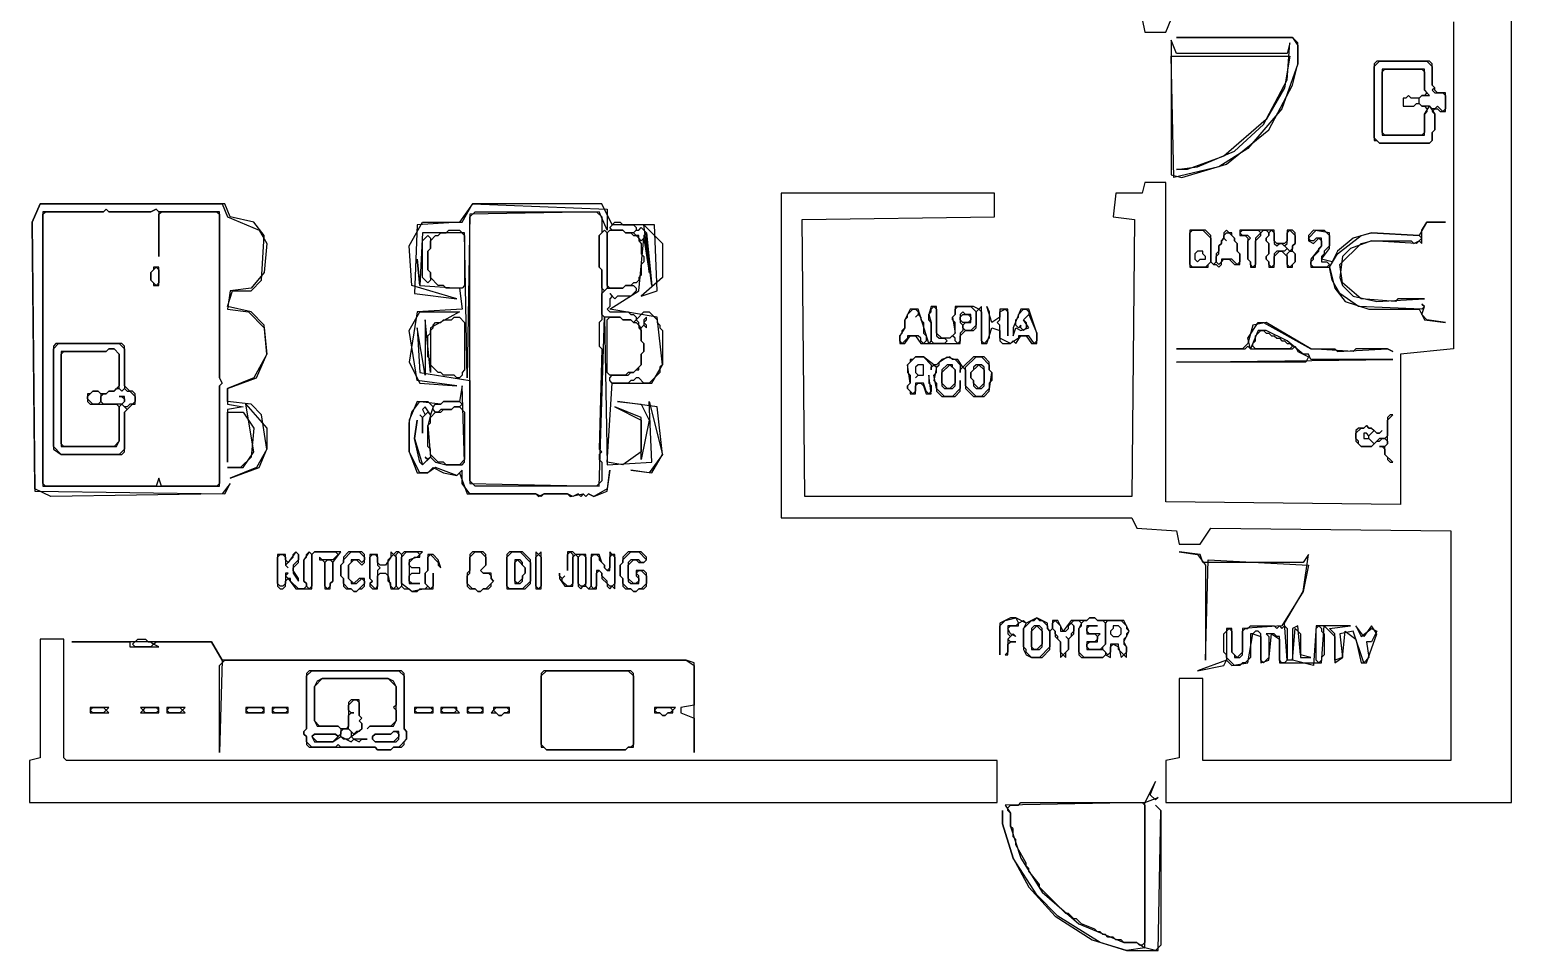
# Model space of a CAD drawing. Header units: metres. Extents: x 46 to 978, y 143 to 952.
# Drawn here: x 416 to 978, y 143 to 492 of the extents above; entities that cross this region are included whole.
import ezdxf

# ---------------------------------------------------------------- set-up
doc = ezdxf.new("R2010")
doc.units = ezdxf.units.M
doc.layers.add('A-FURN', color=2, linetype='Continuous')
doc.layers.add('A-WALL', color=1, linetype='Continuous')

msp = doc.modelspace()

# ---------------------------------------------------------------- linework, layer by layer
at = {"layer": 'A-FURN'}
for points in [[(895, 489), (851, 489), (895, 489), (897, 486), (897, 479), (891, 462), (878, 447), (867, 440), (850, 436), (849, 482), (894, 482), (892, 470), (885, 458), (869, 444), (855, 439), (851, 439), (859, 440), (873, 446), (884, 456), (893, 473), (894, 487), (893, 483), (851, 483), (849, 488), (849, 437), (853, 436), (870, 441), (886, 454), (895, 471), (897, 479), (897, 487), (895, 489)], [(927, 480), (926, 479), (926, 450), (927, 450), (928, 449), (947, 449), (948, 450), (948, 453), (949, 454), (949, 460), (948, 461), (949, 462), (950, 462), (951, 461), (953, 461), (953, 468), (950, 468), (949, 469), (949, 470), (948, 471), (948, 479), (947, 480), (927, 480)], [(928, 480), (946, 480), (948, 478), (948, 471), (949, 470), (948, 469), (949, 468), (952, 468), (953, 467), (953, 462), (952, 461), (950, 463), (949, 462), (948, 462), (947, 463), (944, 463), (943, 464), (943, 466), (944, 467), (947, 467), (945, 469), (945, 477), (929, 477), (929, 452), (945, 452), (945, 460), (947, 463), (949, 460), (949, 454), (948, 453), (948, 450), (947, 449), (928, 449), (926, 451), (926, 478), (928, 480)], [(930, 477), (944, 477), (945, 476), (945, 469), (946, 468), (945, 467), (944, 467), (943, 466), (940, 466), (939, 467), (938, 466), (937, 466), (937, 463), (941, 463), (942, 464), (943, 464), (944, 463), (945, 463), (946, 462), (946, 461), (945, 460), (945, 453), (944, 452), (930, 452), (929, 453), (929, 476), (930, 477)], [(420, 426), (489, 426), (491, 421), (503, 416), (506, 411), (505, 400), (500, 394), (492, 393), (491, 386), (499, 385), (505, 379), (506, 369), (501, 360), (491, 356), (491, 350), (497, 349), (491, 348), (491, 328), (491, 347), (497, 347), (501, 341), (500, 330), (496, 326), (491, 326), (497, 326), (501, 332), (498, 350), (506, 341), (506, 333), (502, 326), (492, 322), (503, 326), (506, 333), (504, 346), (500, 350), (491, 351), (491, 356), (502, 360), (506, 369), (505, 380), (500, 385), (491, 387), (493, 393), (500, 393), (504, 397), (505, 414), (501, 419), (492, 421), (490, 426), (420, 426), (417, 419), (418, 317), (490, 316), (492, 320), (489, 316), (424, 315), (418, 318), (417, 419), (420, 426)], [(421, 423), (421, 319), (488, 319), (488, 357), (489, 358), (488, 360), (488, 423), (465, 423), (464, 424), (462, 423), (446, 423), (445, 424), (444, 423), (421, 423)], [(422, 423), (444, 423), (445, 424), (446, 423), (462, 423), (464, 424), (465, 423), (465, 406), (465, 422), (466, 423), (487, 423), (488, 422), (488, 360), (489, 358), (488, 357), (488, 320), (487, 319), (466, 319), (465, 322), (464, 319), (422, 319), (421, 320), (421, 422), (422, 423)], [(563, 418), (562, 392), (578, 390), (561, 395), (560, 410), (565, 419), (580, 419), (584, 426), (635, 424), (635, 416), (632, 423), (583, 422), (582, 360), (581, 415), (565, 415), (564, 395), (563, 405), (564, 395), (579, 394), (580, 386), (563, 385), (560, 366), (564, 358), (578, 357), (563, 359), (560, 378), (564, 385), (579, 385), (568, 379), (568, 362), (566, 382), (566, 361), (563, 379), (564, 362), (583, 359), (583, 320), (632, 319), (634, 383), (635, 327), (652, 328), (651, 351), (656, 331), (651, 324), (644, 325), (652, 324), (656, 331), (654, 349), (639, 351), (648, 350), (651, 344), (648, 329), (648, 345), (638, 349), (648, 344), (648, 332), (641, 327), (635, 328), (637, 358), (652, 358), (656, 365), (654, 383), (636, 386), (647, 393), (649, 413), (651, 400), (650, 415), (652, 395), (649, 418), (656, 411), (656, 398), (648, 391), (654, 393), (653, 418), (637, 418), (633, 426), (584, 426), (579, 419), (563, 418)], [(585, 423), (631, 423), (633, 421), (633, 415), (632, 414), (632, 402), (633, 401), (633, 382), (632, 381), (632, 372), (633, 371), (632, 333), (633, 332), (632, 331), (632, 329), (633, 328), (633, 321), (631, 319), (585, 319), (583, 321), (583, 421), (585, 423)], [(575, 416), (579, 416), (581, 414), (581, 395), (580, 394), (574, 394), (573, 395), (571, 395), (568, 398), (568, 400), (567, 401), (567, 408), (568, 409), (568, 412), (570, 414), (571, 414), (572, 415), (574, 415), (575, 416)], [(634, 416), (635, 415), (635, 394), (634, 393), (633, 394), (633, 401), (632, 402), (632, 414), (634, 416)], [(636, 416), (641, 416), (642, 415), (644, 415), (645, 414), (646, 414), (647, 413), (647, 412), (648, 411), (648, 407), (649, 406), (649, 404), (648, 403), (648, 399), (647, 398), (647, 397), (646, 396), (645, 396), (644, 395), (642, 395), (641, 394), (636, 394), (635, 395), (635, 415), (636, 416)], [(636, 417), (638, 419), (640, 419), (641, 418), (645, 418), (646, 417), (646, 416), (645, 415), (642, 415), (641, 416), (637, 416), (636, 417)], [(648, 417), (650, 415), (649, 414), (649, 413), (648, 412), (647, 413), (647, 414), (646, 414), (645, 415), (646, 416), (647, 416), (648, 417)], [(856, 416), (856, 402), (863, 402), (863, 403), (864, 404), (865, 403), (866, 403), (867, 402), (868, 403), (868, 404), (869, 405), (871, 405), (873, 403), (875, 403), (875, 407), (874, 408), (874, 411), (873, 412), (873, 413), (872, 414), (872, 415), (871, 415), (870, 416), (869, 415), (869, 413), (868, 412), (868, 411), (867, 410), (867, 408), (866, 407), (866, 404), (865, 403), (864, 404), (864, 414), (862, 416), (856, 416)], [(857, 416), (861, 416), (864, 413), (864, 404), (862, 402), (857, 402), (856, 403), (856, 415), (857, 416)], [(875, 416), (875, 414), (877, 414), (878, 413), (878, 405), (879, 404), (879, 402), (881, 402), (881, 412), (883, 414), (883, 415), (884, 416), (885, 416), (886, 415), (886, 414), (885, 413), (885, 412), (886, 411), (886, 407), (885, 406), (885, 405), (886, 404), (886, 402), (888, 402), (888, 406), (890, 408), (891, 408), (893, 406), (893, 402), (895, 402), (895, 403), (896, 404), (896, 407), (895, 408), (895, 410), (896, 411), (896, 415), (895, 416), (893, 416), (893, 412), (892, 411), (889, 411), (888, 412), (888, 416), (875, 416)], [(876, 416), (882, 416), (883, 415), (881, 413), (881, 403), (880, 402), (879, 403), (879, 404), (878, 405), (878, 412), (879, 413), (878, 414), (876, 414), (875, 415), (876, 416)], [(887, 416), (888, 415), (888, 411), (889, 410), (890, 411), (891, 411), (893, 409), (892, 408), (889, 408), (888, 407), (888, 403), (887, 402), (886, 403), (886, 404), (885, 405), (885, 406), (886, 407), (886, 411), (885, 412), (885, 413), (886, 414), (886, 415), (887, 416)], [(894, 416), (896, 414), (896, 411), (895, 410), (895, 409), (894, 408), (892, 410), (893, 411), (893, 415), (894, 416)], [(953, 381), (946, 382), (944, 384), (945, 387), (944, 388), (945, 387), (944, 386), (920, 387), (913, 392), (910, 397), (909, 402), (912, 407), (921, 414), (925, 415), (943, 414), (944, 413), (942, 411), (925, 412), (917, 409), (914, 406), (913, 398), (914, 395), (918, 391), (927, 389), (945, 390), (935, 390), (934, 389), (921, 390), (914, 396), (913, 403), (921, 411), (925, 412), (940, 412), (941, 411), (943, 412), (944, 411), (944, 416), (946, 419), (953, 419), (946, 419), (943, 414), (925, 415), (918, 413), (912, 408), (910, 404), (906, 405), (909, 409), (909, 415), (903, 416), (901, 414), (901, 412), (903, 411), (905, 413), (906, 412), (906, 410), (902, 405), (902, 402), (909, 402), (911, 394), (915, 389), (924, 386), (943, 386), (945, 382), (953, 381)], [(904, 416), (907, 416), (909, 414), (909, 410), (907, 408), (907, 407), (906, 406), (906, 404), (908, 404), (909, 403), (908, 402), (903, 402), (902, 403), (902, 404), (903, 405), (903, 406), (905, 408), (905, 409), (906, 410), (906, 413), (904, 413), (903, 412), (902, 412), (901, 413), (904, 416)], [(567, 414), (568, 413), (568, 409), (567, 408), (567, 401), (568, 400), (568, 397), (567, 396), (565, 398), (565, 412), (567, 414)], [(870, 415), (871, 415), (873, 413), (873, 412), (874, 411), (874, 408), (875, 407), (875, 404), (874, 403), (872, 405), (868, 405), (868, 404), (867, 403), (866, 404), (866, 406), (867, 407), (867, 410), (868, 411), (868, 412), (869, 413), (870, 412), (869, 413), (869, 414), (870, 415)], [(858, 407), (858, 405), (859, 404), (860, 405), (862, 405), (862, 406), (861, 407), (861, 408), (859, 408), (858, 407)], [(895, 408), (896, 407), (896, 404), (894, 402), (893, 403), (893, 407), (894, 408), (895, 408)], [(463, 402), (463, 401), (462, 400), (462, 397), (463, 396), (463, 395), (465, 395), (465, 402), (463, 402)], [(464, 402), (465, 401), (465, 396), (464, 395), (462, 397), (462, 400), (464, 402)], [(635, 394), (641, 394), (642, 395), (645, 395), (646, 394), (646, 393), (644, 391), (639, 391), (638, 390), (636, 392), (637, 391), (636, 390), (636, 387), (635, 386), (636, 385), (643, 385), (644, 384), (645, 384), (646, 383), (646, 382), (645, 381), (644, 382), (641, 382), (640, 383), (634, 383), (633, 384), (633, 392), (635, 394)], [(577, 383), (579, 383), (581, 381), (581, 363), (580, 362), (580, 361), (579, 360), (578, 360), (577, 361), (573, 361), (572, 362), (571, 362), (568, 365), (568, 367), (567, 368), (567, 376), (568, 377), (568, 378), (569, 379), (569, 380), (570, 381), (572, 381), (573, 382), (576, 382), (577, 383)], [(636, 383), (640, 383), (641, 382), (644, 382), (645, 381), (646, 381), (647, 380), (647, 379), (648, 378), (648, 374), (649, 373), (649, 370), (648, 369), (648, 365), (645, 362), (643, 362), (642, 361), (636, 361), (635, 362), (635, 382), (636, 383)], [(651, 385), (654, 382), (654, 381), (655, 380), (655, 379), (656, 378), (656, 365), (655, 364), (655, 362), (651, 358), (649, 358), (647, 360), (646, 360), (645, 359), (644, 359), (643, 358), (637, 358), (636, 359), (636, 360), (637, 361), (643, 361), (644, 362), (645, 362), (646, 363), (647, 363), (647, 364), (648, 365), (648, 369), (649, 370), (649, 373), (648, 374), (648, 379), (649, 380), (650, 379), (650, 380), (649, 381), (650, 382), (650, 383), (649, 382), (649, 380), (648, 379), (647, 380), (647, 381), (646, 382), (649, 385), (651, 385)], [(746, 376), (746, 373), (748, 373), (750, 376), (752, 376), (754, 373), (769, 373), (769, 376), (771, 378), (774, 378), (775, 379), (775, 385), (776, 386), (777, 385), (777, 373), (779, 373), (781, 379), (784, 378), (784, 374), (785, 373), (788, 373), (789, 374), (790, 373), (792, 376), (794, 376), (796, 373), (798, 373), (798, 377), (795, 386), (792, 386), (789, 379), (789, 376), (790, 379), (792, 378), (795, 379), (793, 382), (795, 384), (798, 377), (798, 374), (797, 373), (795, 376), (791, 376), (791, 375), (788, 373), (784, 375), (784, 380), (783, 381), (784, 382), (784, 385), (786, 386), (787, 385), (787, 376), (787, 386), (784, 386), (784, 383), (781, 381), (779, 387), (780, 385), (780, 375), (778, 373), (777, 374), (777, 387), (776, 386), (774, 387), (767, 387), (767, 384), (766, 383), (767, 377), (765, 375), (762, 375), (760, 377), (760, 387), (758, 387), (757, 384), (758, 381), (758, 374), (757, 373), (753, 386), (750, 386), (748, 382), (748, 379), (746, 376)], [(751, 386), (752, 386), (753, 385), (753, 384), (752, 383), (753, 384), (754, 383), (754, 382), (755, 381), (755, 377), (756, 376), (756, 374), (755, 373), (754, 374), (754, 375), (753, 376), (749, 376), (749, 375), (747, 373), (746, 374), (746, 376), (747, 377), (747, 378), (748, 379), (748, 382), (749, 383), (749, 384), (751, 386)], [(759, 387), (760, 386), (760, 376), (761, 375), (763, 375), (764, 374), (763, 373), (759, 373), (758, 374), (758, 381), (757, 382), (757, 384), (758, 385), (758, 386), (759, 387)], [(773, 387), (775, 385), (775, 380), (773, 378), (771, 378), (770, 379), (770, 380), (771, 381), (773, 381), (773, 384), (771, 384), (770, 385), (769, 384), (769, 381), (770, 380), (770, 378), (769, 377), (769, 374), (768, 373), (767, 374), (767, 375), (766, 376), (767, 377), (767, 381), (766, 382), (766, 383), (767, 384), (767, 386), (768, 387), (773, 387)], [(769, 383), (770, 384), (772, 384), (773, 383), (773, 382), (772, 381), (770, 381), (769, 382), (769, 383)], [(794, 386), (795, 385), (795, 384), (793, 382), (794, 381), (794, 379), (793, 378), (792, 379), (792, 380), (791, 379), (790, 380), (790, 382), (791, 383), (791, 384), (793, 386), (794, 386)], [(851, 371), (877, 371), (878, 372), (879, 371), (895, 371), (896, 372), (897, 370), (901, 368), (900, 366), (851, 366), (933, 367), (902, 367), (901, 369), (899, 369), (893, 374), (885, 378), (882, 378), (879, 371), (878, 375), (882, 381), (884, 381), (902, 371), (911, 371), (912, 370), (931, 371), (933, 370), (931, 371), (919, 371), (918, 370), (902, 371), (885, 381), (880, 380), (878, 373), (876, 371), (851, 371)], [(880, 373), (881, 374), (881, 376), (883, 378), (884, 378), (885, 377), (886, 377), (887, 376), (888, 376), (889, 375), (890, 375), (891, 374), (892, 374), (893, 373), (894, 373), (895, 372), (894, 371), (881, 371), (880, 372), (880, 373)], [(426, 373), (425, 372), (425, 333), (428, 331), (451, 331), (452, 332), (452, 347), (455, 350), (456, 350), (456, 354), (455, 355), (454, 355), (452, 357), (452, 372), (451, 373), (426, 373)], [(427, 373), (450, 373), (452, 371), (452, 356), (451, 355), (450, 356), (450, 369), (448, 371), (446, 371), (445, 370), (428, 370), (428, 334), (449, 334), (450, 336), (450, 349), (451, 350), (453, 348), (452, 347), (452, 333), (450, 331), (428, 331), (425, 334), (425, 371), (427, 373)], [(448, 371), (450, 369), (450, 357), (448, 355), (446, 355), (445, 354), (443, 354), (442, 355), (440, 355), (439, 354), (438, 354), (438, 351), (439, 350), (449, 350), (450, 349), (450, 336), (448, 334), (429, 334), (428, 335), (428, 369), (429, 370), (445, 370), (446, 371), (448, 371)], [(749, 365), (749, 362), (750, 361), (750, 358), (749, 357), (749, 356), (750, 355), (750, 354), (752, 354), (752, 357), (753, 358), (754, 358), (755, 357), (756, 354), (758, 354), (757, 361), (757, 358), (758, 357), (758, 355), (757, 354), (756, 355), (755, 358), (752, 358), (752, 355), (751, 354), (749, 356), (749, 357), (750, 358), (749, 365), (752, 368), (755, 368), (758, 365), (758, 363), (758, 364), (759, 365), (760, 364), (759, 359), (760, 358), (760, 355), (762, 353), (767, 353), (769, 355), (769, 359), (769, 356), (766, 353), (763, 353), (760, 356), (759, 361), (760, 362), (760, 364), (761, 365), (761, 366), (764, 368), (767, 367), (769, 365), (769, 362), (769, 363), (770, 364), (771, 363), (771, 356), (774, 353), (778, 353), (780, 355), (781, 362), (780, 363), (780, 366), (778, 368), (774, 368), (770, 364), (768, 367), (766, 367), (765, 368), (762, 367), (760, 365), (759, 365), (755, 368), (752, 368), (751, 367), (750, 367), (750, 366), (749, 365)], [(775, 368), (777, 368), (780, 365), (780, 363), (781, 362), (781, 359), (780, 358), (780, 356), (777, 353), (775, 353), (771, 357), (771, 364), (775, 368)], [(755, 365), (753, 365), (752, 364), (752, 362), (753, 361), (752, 360), (753, 361), (755, 361), (755, 365)], [(764, 365), (762, 363), (762, 357), (763, 356), (766, 356), (767, 357), (767, 363), (766, 364), (766, 365), (764, 365)], [(765, 365), (767, 363), (767, 358), (765, 356), (764, 356), (762, 358), (762, 362), (765, 365)], [(775, 365), (774, 364), (774, 363), (773, 362), (773, 360), (774, 359), (774, 357), (775, 356), (777, 356), (778, 357), (778, 364), (777, 365), (775, 365)], [(776, 365), (778, 363), (778, 358), (776, 356), (774, 358), (774, 359), (773, 360), (773, 362), (776, 365)], [(440, 355), (442, 355), (443, 354), (443, 351), (442, 350), (440, 350), (438, 352), (438, 353), (440, 355)], [(443, 353), (444, 354), (445, 354), (446, 355), (448, 355), (449, 356), (450, 356), (451, 355), (452, 356), (453, 355), (454, 355), (456, 353), (456, 351), (455, 350), (454, 350), (453, 349), (452, 349), (451, 350), (452, 351), (452, 353), (450, 353), (451, 353), (452, 352), (452, 351), (451, 350), (444, 350), (443, 351), (443, 353)], [(560, 344), (560, 332), (563, 324), (567, 324), (569, 326), (573, 324), (578, 323), (579, 324), (582, 316), (608, 316), (609, 315), (611, 316), (620, 316), (621, 315), (626, 316), (627, 315), (628, 316), (630, 315), (635, 317), (636, 325), (635, 318), (630, 315), (628, 316), (627, 315), (626, 316), (625, 315), (624, 316), (622, 315), (620, 316), (611, 316), (610, 315), (608, 316), (583, 316), (580, 320), (580, 325), (578, 323), (570, 326), (567, 324), (564, 324), (560, 332), (560, 343), (561, 347), (564, 351), (567, 351), (569, 349), (568, 346), (566, 349), (565, 348), (566, 346), (565, 345), (564, 346), (565, 345), (565, 339), (565, 345), (567, 347), (568, 346), (567, 342), (568, 330), (567, 329), (566, 330), (567, 329), (565, 327), (564, 328), (562, 337), (563, 344), (562, 337), (565, 327), (568, 330), (570, 328), (574, 327), (580, 327), (581, 328), (580, 357), (579, 351), (573, 351), (572, 350), (563, 351), (560, 344)], [(577, 349), (579, 349), (581, 347), (581, 329), (579, 327), (574, 327), (573, 328), (571, 328), (568, 331), (568, 333), (567, 334), (567, 342), (568, 343), (568, 345), (570, 347), (572, 347), (573, 348), (576, 348), (577, 349)], [(569, 348), (569, 349), (570, 350), (572, 350), (573, 351), (579, 351), (580, 350), (579, 349), (577, 349), (576, 348), (572, 348), (571, 347), (570, 347), (569, 348)], [(919, 340), (919, 336), (921, 334), (925, 334), (927, 336), (928, 336), (929, 337), (930, 337), (931, 336), (931, 335), (930, 334), (928, 334), (929, 334), (930, 333), (930, 331), (931, 330), (931, 329), (932, 328), (933, 328), (930, 331), (930, 334), (931, 335), (931, 344), (933, 346), (932, 346), (931, 345), (931, 338), (930, 337), (928, 337), (926, 335), (924, 337), (924, 338), (926, 340), (927, 339), (928, 339), (929, 340), (928, 339), (927, 339), (925, 341), (924, 341), (923, 342), (922, 341), (920, 341), (919, 340)], [(923, 342), (924, 341), (925, 341), (926, 340), (924, 338), (923, 339), (922, 339), (922, 337), (924, 337), (926, 335), (925, 334), (921, 334), (920, 335), (920, 336), (919, 337), (919, 339), (921, 341), (922, 341), (923, 342)], [(510, 293), (510, 281), (511, 280), (512, 280), (513, 281), (513, 283), (514, 284), (517, 280), (523, 280), (523, 293), (524, 294), (532, 294), (533, 293), (531, 291), (527, 291), (526, 292), (526, 291), (527, 291), (528, 290), (528, 280), (530, 280), (530, 282), (531, 283), (531, 290), (534, 294), (524, 294), (523, 293), (522, 294), (520, 291), (520, 283), (521, 282), (521, 281), (520, 280), (518, 280), (515, 283), (515, 284), (514, 284), (513, 285), (514, 286), (513, 286), (513, 282), (512, 281), (511, 281), (510, 282), (510, 292), (511, 293), (512, 293), (513, 292), (513, 289), (514, 288), (513, 289), (516, 292), (516, 293), (517, 294), (518, 293), (518, 291), (516, 289), (516, 286), (518, 283), (518, 284), (516, 287), (516, 288), (518, 290), (518, 293), (517, 294), (514, 290), (513, 291), (513, 293), (510, 293)], [(522, 294), (523, 293), (523, 281), (522, 280), (521, 281), (521, 282), (520, 283), (520, 291), (521, 292), (521, 293), (522, 294)], [(537, 294), (535, 292), (535, 290), (534, 289), (534, 285), (535, 284), (535, 281), (536, 280), (538, 280), (539, 279), (540, 279), (541, 280), (542, 280), (543, 281), (543, 284), (541, 284), (539, 282), (537, 284), (537, 289), (539, 291), (540, 291), (542, 289), (543, 290), (543, 293), (542, 294), (537, 294)], [(538, 294), (541, 294), (543, 292), (543, 291), (542, 290), (541, 291), (538, 291), (538, 290), (537, 289), (537, 284), (538, 283), (538, 282), (540, 282), (542, 284), (543, 283), (543, 282), (540, 279), (539, 279), (538, 280), (537, 280), (535, 282), (535, 284), (534, 285), (534, 289), (535, 290), (535, 291), (538, 294)], [(545, 293), (545, 284), (546, 283), (545, 282), (545, 281), (546, 280), (548, 280), (548, 285), (549, 286), (551, 286), (552, 285), (553, 280), (556, 280), (557, 281), (558, 280), (560, 280), (561, 279), (563, 279), (564, 280), (569, 280), (569, 286), (569, 281), (568, 280), (566, 282), (566, 286), (567, 287), (567, 292), (568, 293), (571, 290), (571, 289), (572, 288), (571, 291), (569, 293), (567, 293), (567, 287), (566, 286), (566, 282), (567, 281), (566, 280), (561, 279), (557, 282), (557, 292), (559, 294), (563, 294), (564, 293), (563, 292), (560, 291), (560, 282), (564, 282), (561, 282), (560, 283), (560, 285), (561, 286), (564, 286), (564, 288), (561, 288), (560, 289), (560, 290), (562, 292), (564, 292), (564, 293), (565, 294), (558, 294), (557, 293), (556, 294), (555, 294), (554, 293), (553, 294), (553, 292), (551, 289), (549, 289), (548, 290), (548, 293), (545, 293)], [(546, 293), (547, 293), (548, 292), (548, 289), (549, 288), (548, 287), (548, 281), (547, 280), (545, 282), (546, 283), (545, 284), (545, 292), (546, 293)], [(554, 293), (555, 292), (555, 281), (554, 280), (553, 281), (553, 282), (552, 283), (552, 291), (554, 293)], [(556, 294), (557, 293), (557, 281), (556, 280), (555, 281), (555, 293), (556, 294)], [(584, 294), (583, 293), (583, 287), (582, 286), (582, 281), (583, 280), (585, 280), (586, 279), (587, 279), (588, 280), (590, 280), (591, 281), (591, 282), (592, 283), (591, 284), (591, 286), (588, 286), (587, 287), (589, 289), (589, 293), (588, 294), (584, 294)], [(585, 294), (587, 294), (589, 292), (589, 289), (587, 287), (588, 286), (590, 286), (591, 285), (591, 284), (592, 283), (589, 280), (588, 280), (587, 279), (586, 279), (585, 280), (584, 280), (582, 282), (582, 285), (583, 286), (583, 292), (585, 294)], [(598, 294), (597, 293), (597, 280), (604, 280), (606, 282), (606, 291), (603, 294), (598, 294)], [(599, 294), (602, 294), (606, 290), (606, 283), (603, 280), (598, 280), (597, 281), (597, 292), (599, 294)], [(608, 294), (608, 280), (610, 280), (610, 294), (609, 293), (608, 294)], [(609, 293), (610, 292), (610, 281), (609, 280), (608, 281), (608, 292), (609, 293)], [(620, 294), (620, 287), (620, 293), (621, 294), (622, 293), (622, 282), (621, 281), (620, 281), (618, 283), (618, 284), (619, 285), (618, 284), (617, 285), (617, 286), (617, 284), (619, 281), (622, 281), (622, 292), (623, 293), (624, 292), (624, 281), (625, 280), (626, 281), (627, 281), (628, 280), (631, 280), (631, 286), (632, 287), (633, 286), (633, 284), (635, 282), (635, 281), (636, 280), (637, 281), (638, 280), (638, 293), (637, 293), (636, 294), (636, 288), (635, 287), (634, 288), (634, 289), (633, 290), (632, 293), (629, 293), (629, 281), (628, 280), (627, 281), (627, 293), (623, 293), (622, 294), (620, 294)], [(625, 293), (626, 293), (627, 292), (627, 282), (626, 281), (625, 281), (624, 282), (624, 292), (625, 293)], [(630, 293), (631, 293), (632, 292), (632, 291), (634, 289), (634, 288), (635, 287), (636, 287), (636, 292), (637, 293), (638, 292), (638, 282), (637, 281), (636, 281), (635, 282), (635, 283), (633, 285), (633, 286), (632, 287), (631, 287), (631, 281), (630, 280), (629, 281), (629, 292), (630, 293)], [(643, 294), (641, 292), (641, 290), (640, 289), (640, 285), (641, 284), (641, 281), (642, 280), (644, 280), (645, 279), (646, 279), (647, 280), (649, 280), (650, 281), (650, 286), (649, 287), (646, 287), (646, 285), (647, 284), (647, 283), (646, 282), (645, 282), (643, 284), (643, 289), (645, 291), (646, 291), (647, 290), (649, 290), (650, 291), (650, 292), (648, 294), (643, 294)], [(644, 294), (647, 294), (650, 291), (649, 290), (648, 290), (647, 291), (644, 291), (643, 290), (643, 283), (644, 282), (647, 282), (647, 285), (646, 286), (647, 287), (648, 287), (650, 285), (650, 282), (648, 280), (647, 280), (646, 279), (645, 279), (644, 280), (643, 280), (641, 282), (641, 284), (640, 285), (640, 289), (641, 290), (641, 291), (644, 294)], [(852, 294), (859, 293), (862, 289), (862, 253), (863, 291), (901, 289), (899, 279), (891, 266), (876, 265), (876, 256), (874, 254), (872, 256), (872, 265), (870, 265), (870, 253), (859, 249), (869, 251), (870, 253), (872, 251), (878, 252), (880, 263), (883, 262), (883, 252), (886, 253), (887, 263), (890, 261), (890, 252), (906, 252), (907, 266), (911, 262), (911, 252), (914, 254), (915, 264), (919, 261), (921, 252), (923, 252), (927, 263), (925, 266), (922, 262), (919, 266), (921, 262), (925, 265), (927, 264), (925, 260), (923, 260), (924, 254), (922, 252), (918, 264), (913, 263), (914, 254), (911, 253), (911, 263), (909, 265), (917, 266), (904, 266), (903, 251), (895, 253), (896, 265), (898, 263), (898, 254), (902, 254), (898, 255), (897, 266), (895, 265), (895, 253), (893, 253), (892, 267), (899, 279), (901, 293), (899, 290), (861, 290), (860, 293), (852, 294)], [(530, 291), (531, 290), (531, 283), (530, 282), (530, 281), (529, 280), (528, 281), (528, 290), (529, 291), (530, 291)], [(600, 291), (600, 282), (602, 282), (603, 283), (603, 285), (604, 286), (604, 288), (603, 289), (603, 290), (602, 291), (600, 291)], [(601, 291), (604, 288), (604, 286), (603, 285), (603, 284), (601, 282), (600, 283), (600, 290), (601, 291)], [(784, 267), (784, 255), (784, 266), (786, 268), (790, 269), (791, 267), (790, 266), (787, 266), (787, 263), (788, 262), (787, 261), (787, 256), (786, 255), (787, 255), (787, 259), (788, 260), (790, 260), (788, 260), (787, 261), (789, 263), (790, 262), (788, 263), (787, 265), (788, 266), (791, 266), (791, 267), (793, 268), (794, 267), (793, 265), (793, 257), (794, 255), (796, 254), (800, 254), (803, 257), (803, 264), (804, 265), (805, 264), (805, 262), (807, 260), (807, 254), (808, 255), (809, 254), (809, 256), (810, 257), (810, 261), (812, 263), (812, 266), (811, 267), (812, 268), (814, 268), (815, 267), (814, 265), (814, 255), (815, 254), (823, 254), (824, 255), (826, 254), (826, 258), (827, 259), (829, 258), (830, 254), (831, 255), (832, 254), (832, 258), (831, 260), (833, 264), (831, 268), (821, 268), (820, 269), (818, 269), (817, 268), (811, 268), (808, 264), (806, 268), (804, 268), (804, 265), (803, 264), (802, 265), (802, 267), (798, 269), (794, 267), (790, 269), (788, 269), (784, 267)], [(798, 269), (799, 268), (800, 268), (802, 266), (802, 265), (803, 264), (803, 258), (799, 254), (796, 254), (794, 256), (794, 257), (793, 258), (793, 265), (796, 268), (797, 268), (798, 269)], [(797, 266), (796, 265), (796, 257), (799, 257), (800, 258), (800, 265), (799, 266), (797, 266)], [(798, 266), (800, 264), (800, 259), (798, 257), (797, 257), (796, 258), (796, 264), (798, 266)], [(805, 268), (807, 266), (807, 264), (809, 264), (810, 265), (810, 266), (811, 267), (812, 266), (812, 264), (811, 263), (811, 262), (810, 261), (809, 262), (810, 261), (810, 257), (808, 255), (807, 256), (807, 260), (806, 261), (806, 262), (805, 263), (805, 264), (804, 265), (804, 267), (805, 268)], [(818, 269), (820, 269), (821, 268), (823, 268), (824, 267), (824, 259), (822, 257), (818, 257), (817, 258), (817, 259), (818, 260), (821, 260), (821, 262), (822, 263), (818, 263), (817, 264), (817, 265), (818, 266), (821, 266), (817, 266), (817, 263), (820, 263), (821, 262), (821, 261), (820, 260), (817, 260), (817, 257), (823, 257), (824, 256), (824, 255), (823, 254), (816, 254), (814, 256), (814, 265), (815, 266), (815, 267), (816, 268), (817, 268), (818, 269)], [(825, 268), (830, 268), (832, 266), (832, 265), (833, 264), (832, 263), (832, 262), (831, 261), (831, 259), (832, 258), (832, 256), (831, 255), (829, 257), (829, 259), (826, 259), (826, 256), (825, 255), (823, 257), (823, 258), (824, 259), (824, 267), (825, 268)], [(827, 266), (827, 265), (826, 264), (826, 263), (827, 262), (829, 262), (830, 263), (830, 265), (829, 266), (827, 266)], [(869, 263), (871, 265), (872, 264), (872, 256), (873, 255), (873, 254), (875, 254), (876, 255), (876, 264), (877, 265), (878, 265), (879, 266), (888, 266), (889, 265), (890, 266), (891, 265), (892, 266), (893, 265), (893, 253), (892, 252), (891, 252), (890, 253), (890, 262), (889, 262), (888, 263), (885, 263), (886, 262), (886, 254), (884, 252), (883, 253), (883, 263), (882, 264), (881, 264), (880, 263), (879, 263), (879, 254), (877, 252), (876, 252), (875, 251), (873, 251), (870, 254), (870, 255), (869, 256), (869, 263)], [(905, 266), (906, 265), (906, 264), (907, 263), (907, 255), (906, 254), (906, 253), (905, 252), (904, 253), (904, 265), (905, 266)], [(432, 260), (454, 260), (454, 258), (465, 258), (463, 259), (464, 260), (485, 260), (489, 253), (488, 218), (488, 251), (490, 253), (665, 253), (668, 251), (668, 236), (663, 235), (663, 233), (668, 231), (668, 218), (668, 252), (665, 253), (489, 253), (485, 260), (432, 260)], [(455, 259), (457, 261), (460, 261), (461, 260), (462, 260), (463, 259), (462, 258), (456, 258), (455, 259)], [(521, 248), (521, 227), (520, 226), (520, 225), (521, 224), (521, 221), (522, 220), (547, 220), (548, 219), (553, 219), (554, 220), (557, 220), (558, 221), (558, 222), (559, 223), (559, 226), (558, 227), (558, 248), (557, 249), (522, 249), (521, 248)], [(521, 247), (523, 249), (556, 249), (558, 247), (558, 227), (559, 226), (559, 223), (556, 220), (554, 220), (553, 219), (548, 219), (547, 220), (534, 220), (533, 221), (532, 220), (523, 220), (521, 222), (521, 224), (520, 225), (520, 226), (521, 227), (521, 247)], [(610, 248), (610, 220), (611, 220), (612, 219), (642, 219), (643, 220), (645, 220), (645, 248), (644, 249), (611, 249), (610, 248)], [(610, 247), (612, 249), (643, 249), (645, 247), (645, 221), (644, 220), (643, 220), (642, 219), (612, 219), (610, 221), (610, 247)], [(525, 245), (524, 243), (524, 230), (525, 228), (533, 228), (534, 227), (534, 225), (533, 224), (532, 225), (524, 225), (523, 224), (524, 222), (531, 222), (534, 224), (538, 222), (539, 223), (541, 222), (542, 223), (544, 223), (539, 223), (538, 224), (542, 227), (542, 229), (541, 230), (542, 231), (541, 232), (541, 238), (538, 238), (537, 237), (537, 228), (536, 227), (534, 227), (533, 228), (526, 228), (524, 230), (524, 243), (527, 246), (552, 246), (555, 243), (555, 236), (554, 235), (555, 234), (555, 230), (553, 228), (545, 228), (544, 227), (545, 228), (554, 228), (555, 230), (555, 243), (554, 245), (552, 246), (527, 246), (525, 245)], [(540, 238), (541, 237), (541, 232), (542, 231), (541, 230), (542, 229), (542, 227), (541, 226), (540, 226), (539, 225), (537, 227), (537, 232), (538, 233), (539, 233), (538, 233), (537, 234), (537, 236), (539, 238), (540, 238)], [(439, 235), (439, 233), (446, 233), (445, 234), (446, 235), (439, 235)], [(439, 234), (440, 235), (444, 235), (445, 234), (444, 233), (440, 233), (439, 234)], [(458, 235), (459, 234), (458, 233), (465, 233), (465, 235), (458, 235)], [(459, 234), (460, 235), (464, 235), (465, 234), (464, 233), (460, 233), (459, 234)], [(468, 235), (468, 233), (475, 233), (474, 234), (475, 235), (468, 235)], [(468, 234), (469, 235), (473, 235), (474, 234), (473, 233), (469, 233), (468, 234)], [(498, 235), (498, 233), (505, 233), (505, 235), (498, 235)], [(498, 234), (499, 235), (504, 235), (505, 234), (504, 233), (499, 233), (498, 234)], [(508, 235), (508, 233), (514, 233), (514, 235), (508, 235)], [(508, 234), (509, 235), (513, 235), (514, 234), (513, 233), (509, 233), (508, 234)], [(562, 235), (562, 233), (569, 233), (569, 235), (562, 235)], [(562, 234), (563, 235), (568, 235), (569, 234), (568, 233), (563, 233), (562, 234)], [(572, 235), (572, 233), (579, 233), (578, 234), (578, 235), (572, 235)], [(572, 234), (573, 235), (577, 235), (578, 234), (577, 233), (573, 233), (572, 234)], [(582, 235), (582, 233), (588, 233), (588, 235), (582, 235)], [(582, 234), (583, 235), (587, 235), (588, 234), (587, 233), (583, 233), (582, 234)], [(591, 233), (593, 233), (594, 232), (595, 232), (596, 233), (598, 233), (598, 235), (592, 235), (592, 234), (591, 233)], [(592, 234), (593, 235), (597, 235), (598, 234), (597, 233), (596, 233), (595, 232), (594, 232), (592, 234)], [(653, 233), (655, 233), (656, 232), (657, 232), (658, 233), (660, 233), (660, 234), (661, 235), (653, 235), (653, 233)], [(653, 234), (654, 235), (659, 235), (660, 234), (659, 233), (658, 233), (657, 232), (656, 232), (655, 233), (654, 233), (653, 234)], [(523, 224), (524, 225), (532, 225), (533, 224), (531, 222), (525, 222), (523, 224)], [(534, 226), (535, 227), (537, 227), (538, 226), (538, 224), (537, 223), (535, 223), (534, 224), (534, 226)], [(556, 226), (554, 226), (553, 225), (547, 225), (546, 224), (546, 223), (547, 222), (555, 222), (556, 223), (556, 226)], [(556, 225), (556, 224), (554, 222), (547, 222), (546, 223), (546, 224), (547, 225), (553, 225), (554, 226), (555, 226), (556, 225)], [(786, 198), (788, 195), (788, 190), (792, 178), (800, 165), (814, 153), (831, 146), (836, 146), (839, 144), (832, 143), (822, 146), (806, 156), (798, 164), (789, 178), (785, 191), (785, 196), (785, 191), (789, 178), (795, 167), (805, 156), (819, 147), (832, 143), (844, 143), (845, 196), (843, 198), (845, 196), (845, 145), (843, 143), (839, 144), (839, 199), (844, 201), (843, 200), (841, 202), (843, 207), (839, 199), (786, 198)], [(788, 198), (791, 198), (792, 199), (838, 199), (839, 198), (839, 146), (838, 145), (837, 145), (836, 146), (831, 146), (830, 147), (828, 147), (827, 148), (825, 148), (824, 149), (823, 149), (822, 150), (821, 150), (820, 151), (815, 153), (813, 155), (812, 155), (810, 157), (809, 157), (799, 167), (799, 168), (795, 173), (795, 174), (794, 175), (794, 176), (790, 183), (790, 185), (789, 186), (789, 189), (788, 190), (788, 195), (787, 196), (787, 197), (788, 198)]]:
    msp.add_lwpolyline(points, dxfattribs=at)
at = {"layer": 'A-WALL'}
for points in [[(956, 495), (956, 371), (936, 369), (936, 312), (847, 313), (847, 434), (839, 434), (838, 430), (828, 430), (827, 421), (835, 420), (834, 315), (710, 315), (709, 420), (782, 421), (782, 430), (701, 430), (701, 307), (834, 307), (836, 303), (851, 302), (852, 297), (860, 297), (864, 303), (955, 302), (955, 215), (861, 215), (861, 246), (852, 246), (852, 216), (847, 215), (847, 199), (978, 199), (978, 787)], [(838, 496), (839, 491), (847, 491), (849, 496)], [(420, 261), (420, 216), (416, 215), (416, 199), (783, 199), (783, 215), (430, 215), (429, 216), (429, 261), (420, 261)]]:
    msp.add_lwpolyline(points, dxfattribs=at)

doc.saveas('drawing.dxf')
